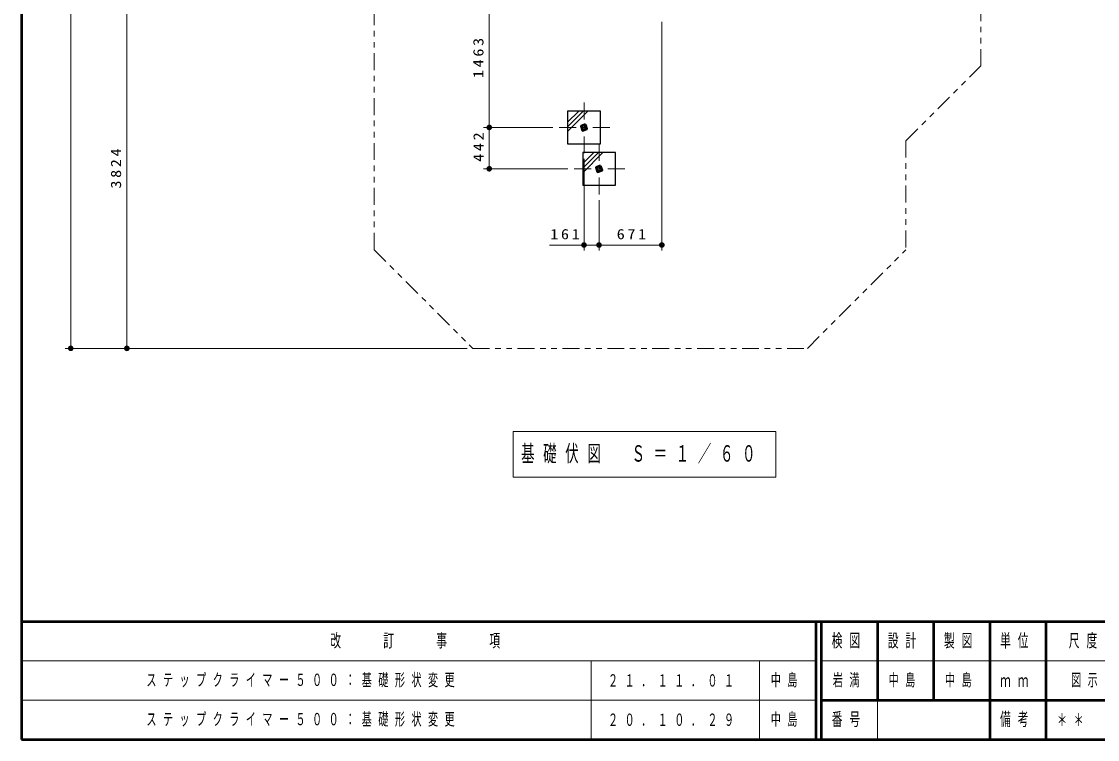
# Model space of a CAD drawing. Units: millimetres on the paper, scale 1:60. Extents: x -552 to 0, y -594 to 267.
# Drawn here: x -385 to -193.3, y -594 to -466.1 of the extents above; entities that cross this region are included whole.
import ezdxf

# ---------------------------------------------------------------- set-up
doc = ezdxf.new("R2010")
doc.units = ezdxf.units.MM
doc.linetypes.add('USER2', pattern=[6, 3, -1, 1, -1])
doc.linetypes.add('USER3', pattern=[8, 3, -1, 1, -1, 1, -1])
doc.layers.add('LY_1', color=7, linetype='Continuous', lineweight=25)
doc.styles.add('ＭＳ ゴシック', font='')
doc.styles.get('ＭＳ ゴシック').set_extended_font_data('MS Gothic')

# ---------------------------------------------------------------- blocks, each defined once
blk = doc.blocks.new('filled_dot')
at = {"color": 0, "linetype": 'Continuous', "lineweight": -2, "const_width": 1.25}
blk.add_lwpolyline([(-0.625, 0, 1), (0.625, 0, 1)], format="xyb", close=True, dxfattribs=at)

msp = doc.modelspace()

# ---------------------------------------------------------------- linework, layer by layer
at = {"layer": 'LY_1', "lineweight": 50}
for p, q in [((-385, -327), (-385, -594)), ((-385, -573), (0, -573)), ((-385, -594), (0, -594))]:
    msp.add_line(p, q, dxfattribs=at)
at = {"layer": 'LY_1', "lineweight": 13}
for p, q in [((-376.23, -524.322), (-376.23, -354.472)), ((-301.665, -466.342), (-301.665, -458.089)), ((-366.23, -524.322), (-366.23, -460.589)), ((-301.665, -484.966), (-301.665, -460.589)), ((-270.913, -466.172), (-270.913, -506.911)), ((-287.697, -484.019), (-285.726, -482.049)), ((-287.697, -484.844), (-284.902, -482.049)), ((-287.697, -485.669), (-284.077, -482.049)), ((-290.363, -484.966), (-302.665, -484.966)), ((-301.665, -492.327), (-301.665, -484.966)), ((-285.017, -491.38), (-283.047, -489.41)), ((-285.017, -492.205), (-282.222, -489.41)), ((-285.017, -493.03), (-281.397, -489.41)), ((-284.78, -490.549), (-284.78, -506.911)), ((-287.684, -492.327), (-302.665, -492.327)), ((-282.101, -497.91), (-282.101, -506.911)), ((-282.101, -505.911), (-290.934, -505.911)), ((-270.913, -505.911), (-282.101, -505.911)), ((-305.609, -524.322), (-377.23, -524.322)), ((-305.609, -524.322), (-367.23, -524.322)), ((-297.394, -539.142), (-297.394, -547.276)), ((-250.594, -539.142), (-297.394, -539.142)), ((-250.594, -547.276), (-250.594, -539.142)), ((-297.394, -547.276), (-250.594, -547.276)), ((-385, -580), (-243.5, -580)), ((-283.5, -580), (-283.5, -594)), ((-253.5, -580), (-253.5, -594)), ((-242.5, -580), (-187.5, -580)), ((-385, -587), (-243.5, -587)), ((-232.5, -587), (-232.5, -594))]:
    msp.add_line(p, q, dxfattribs=at)
at = {"layer": 'LY_1', "linetype": 'USER3', "lineweight": 13}
for p, q in [((-322.183, -506.749), (-322.183, -441.589)), ((-214.1, -474.015), (-214.1, -458.131)), ((-227.413, -487.329), (-214.1, -474.015)), ((-227.413, -487.329), (-227.413, -506.749)), ((-322.183, -506.749), (-304.609, -524.322)), ((-244.987, -524.322), (-227.413, -506.749)), ((-304.609, -524.322), (-244.987, -524.322))]:
    msp.add_line(p, q, dxfattribs=at)
at = {"layer": 'LY_1', "linetype": 'USER2', "lineweight": 13}
for p, q in [((-284.78, -489.549), (-284.78, -480.383)), ((-280.196, -484.966), (-289.363, -484.966)), ((-282.101, -496.91), (-282.101, -487.744)), ((-277.517, -492.327), (-286.684, -492.327))]:
    msp.add_line(p, q, dxfattribs=at)
at = {"layer": 'LY_1'}
for p, q in [((-287.697, -482.049), (-287.697, -487.883)), ((-281.863, -482.049), (-287.697, -482.049)), ((-281.863, -487.883), (-281.863, -482.049)), ((-287.697, -487.883), (-281.863, -487.883)), ((-285.017, -489.41), (-285.017, -495.244)), ((-279.184, -489.41), (-285.017, -489.41)), ((-279.184, -495.244), (-279.184, -489.41)), ((-285.017, -495.244), (-279.184, -495.244))]:
    msp.add_line(p, q, dxfattribs=at)
at = {"layer": 'LY_1', "color": 140, "lineweight": 50}
for p, q in [((-243.5, -573), (-243.5, -594)), ((-242.5, -573), (-242.5, -594)), ((-232.5, -573), (-232.5, -587)), ((-222.5, -573), (-222.5, -587)), ((-212.5, -573), (-212.5, -594)), ((-202.5, -573), (-202.5, -587)), ((-242.5, -587), (0, -587)), ((-202.5, -587), (-202.5, -594))]:
    msp.add_line(p, q, dxfattribs=at)
for points in [[(-284.531, -484.432), (-285.314, -484.717), (-285.029, -485.5), (-284.246, -485.215)], [(-281.852, -491.793), (-282.635, -492.078), (-282.35, -492.861), (-281.567, -492.576)]]:
    msp.add_lwpolyline(points, close=True, dxfattribs=at)

# ---------------------------------------------------------------- block references
at = {"layer": 'LY_1', "lineweight": 13, "xscale": 0.4, "yscale": 0.4}
for p, rotation in [((-301.665, -484.966), 270), ((-301.665, -484.966), 90), ((-301.665, -492.327), 90), ((-282.101, -505.911), 180), ((-270.913, -505.911), 180), ((-376.23, -524.322), 90), ((-366.23, -524.322), 90)]:
    msp.add_blockref('filled_dot', p, dxfattribs=dict(at, rotation=rotation))
for p in [(-284.78, -505.911), (-282.101, -505.911)]:
    msp.add_blockref('filled_dot', p, dxfattribs=at)

# ---------------------------------------------------------------- texts
at = {"layer": 'LY_1', "char_height": 1.833, "attachment_point": 8, "rotation": 90, "style": 'ＭＳ ゴシック'}
for s, insert in [('\\T1.33;\\W1.15;1463', (-302.665, -472.35)), ('\\T1.33;\\W1.15;442', (-302.665, -488.23)), ('\\T1.33;\\W1.15;3824', (-367.23, -492.039))]:
    msp.add_mtext(s, dxfattribs=dict(at, insert=insert))
at = {"layer": 'LY_1', "style": 'ＭＳ ゴシック'}
for s, insert, char_height, attachment_point in [('\\T1.33;\\W1.15;161', (-287.934, -504.911), 1.833, 8), ('\\T1.33;\\W1.15;671', (-276.09, -504.911), 1.833, 8), ('\\T1.64;\\W0.6;基礎伏図\u3000Ｓ＝１／６０', (-295.994, -543.209), 2.933, 4), ('\\T1.64;\\W0.6;改\u3000\u3000訂\u3000\u3000事\u3000\u3000項', (-314.25, -576.5), 2.346, 5), ('\\T1.64;\\W0.6;検図', (-237.5, -576.5), 2.346, 5), ('\\T1.64;\\W0.6;設計', (-227.5, -576.5), 2.346, 5), ('\\T1.64;\\W0.6;製図', (-217.5, -576.5), 2.346, 5), ('\\T1.64;\\W0.6;単位', (-207.5, -576.5), 2.346, 5), ('\\T1.64;\\W0.6;尺度', (-195.25, -576.5), 2.346, 5), ('\\T1.64;\\W0.6;ステップクライマー５００：基礎形状変更', (-362.75, -583.5), 2.199, 4), ('\\T1.64;\\W0.6;２１．１１．０１', (-280.5, -583.5), 2.199, 4), ('\\T1.64;\\W0.6;中島', (-251.5, -583.5), 2.199, 4), ('\\T1.64;\\W0.6;岩満', (-237.5, -583.5), 2.199, 5), ('\\T1.64;\\W0.6;中島', (-230.5, -583.5), 2.199, 4), ('\\T1.64;\\W0.6;中島', (-217.5, -583.5), 2.199, 5), ('\\T1.64;\\W0.6;図示', (-198, -583.5), 2.199, 4), ('\\T1.64;\\W0.6;ｍｍ', (-207.5, -583.5), 2.346, 5), ('\\T1.64;\\W0.6;ステップクライマー５００：基礎形状変更', (-362.75, -590.5), 2.199, 4), ('\\T1.64;\\W0.6;２０．１０．２９', (-280.5, -590.5), 2.199, 4), ('\\T1.64;\\W0.6;中島', (-251.5, -590.5), 2.199, 4), ('\\T1.64;\\W0.6;番号', (-237.5, -590.5), 2.346, 5), ('\\T1.64;\\W0.6;備考', (-207.5, -590.5), 2.346, 5), ('\\T1.64;\\W0.6;＊＊', (-200.5, -590.5), 2.199, 4), ('\\T1.64;\\W0.6;＊＊', (-200.5, -590.5), 2.199, 4)]:
    msp.add_mtext(s, dxfattribs=dict(at, insert=insert, char_height=char_height, attachment_point=attachment_point))

doc.saveas('drawing.dxf')
